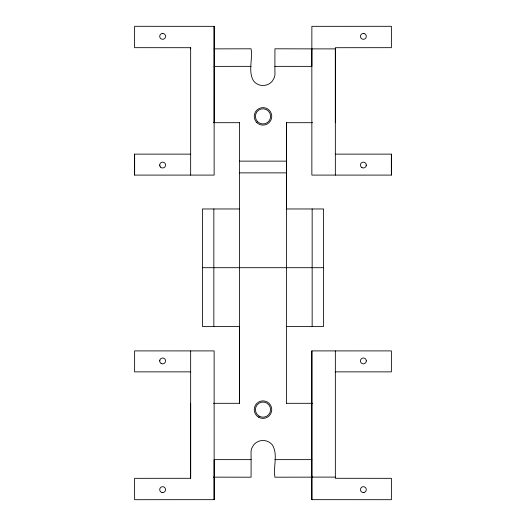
<?xml version="1.0" encoding="UTF-8"?>
<svg xmlns="http://www.w3.org/2000/svg" width="526" height="526" viewBox="0 0 526 526"><rect width="100%" height="100%" fill="white"/><g stroke="black" fill="none" stroke-linecap="round" stroke-linejoin="round"><path stroke-width="0.79" d="M190.655 48.885L190.655 47.708L134.61 47.675L134.623 26.3L214.141 26.339L214.135 175.092L134.63 175.099L134.623 154.131L190.655 154.131L190.655 47.708M190.655 371.869L134.623 371.869L134.63 350.901L214.135 350.908L214.141 499.661L134.623 499.7L134.61 478.325L190.655 478.292L190.655 350.908M190.655 175.092L190.655 154.131M214.128 499.667L214.135 459.632L251.106 459.645L251.066 477.2L213.451 477.141M239.508 403.442L239.508 326.429L202.398 326.429L202.398 208.967L239.508 208.967L239.508 122.604M312.549 122.696L286.492 122.696L286.492 208.967L323.595 208.967L323.595 326.429L286.492 326.429M311.846 48.892L335.345 48.885L335.345 154.131L391.377 154.131L391.37 175.099L311.859 175.092L311.846 48.892L311.872 26.333L391.377 26.3L391.39 47.675L335.345 47.708L335.345 122.696M335.345 371.869L391.377 371.869L391.377 350.901L311.859 350.908L311.859 499.661L391.377 499.7L391.39 478.325L335.345 478.292L335.345 350.908M391.377 175.099L391.377 154.131M274.894 66.355L274.934 48.8L311.865 48.879L311.865 66.368L274.894 66.355L274.96 74.804L274.204 77.855L272.396 80.997A12.032 12.032 0 0 1 264.815 85.376L261.185 85.376A12.032 12.032 0 0 1 253.604 80.997C247.779 71.477 252.934 59.241 251.066 48.8L214.135 48.879L214.141 26.339M312.549 477.141L274.934 477.2C273.06 466.759 278.221 454.523 272.396 445.003A12.032 12.032 0 0 0 264.815 440.624L261.185 440.624A12.032 12.032 0 0 0 253.604 445.003L251.79 448.145L251.04 451.196L251.106 459.645M159.707 360.915L159.805 360.159M366.195 165.841L366.293 165.085M363.21 492.553L363.972 492.494A2.939 2.939 0 0 0 365.708 487.858A2.939 2.939 0 0 0 360.77 488.246A2.939 2.939 0 0 0 363.21 492.56L363.972 492.5M214.135 66.368L251.106 66.355M213.451 122.696L239.508 122.696M239.508 161.134L286.492 161.134M239.508 172.876L286.492 172.876M202.398 267.701L323.595 267.701M213.451 403.304L239.508 403.304L239.508 208.967M286.492 403.304L312.549 403.304M274.894 459.645L311.865 459.632M335.345 477.115L311.846 477.108L311.872 499.667M162.028 492.494L162.79 492.553A2.939 2.939 0 0 0 165.23 488.246A2.939 2.939 0 0 0 160.292 487.852A2.939 2.939 0 0 0 162.028 492.494L162.79 492.56M366.3 360.948L366.195 360.159A2.939 2.939 0 0 0 361.474 358.666A2.939 2.939 0 0 0 362.118 363.578A2.939 2.939 0 0 0 366.293 360.915M159.707 165.085L159.805 165.841M190.655 478.292L190.655 403.304M335.345 154.131L335.345 175.092M312.155 208.967L312.155 326.429M311.865 350.908L311.865 477.121M286.492 122.696L286.492 403.442M214.135 48.852L214.135 122.696M213.845 208.967L213.845 326.429M134.623 154.131L134.623 175.099M162.79 33.447L162.028 33.5A2.939 2.939 0 0 0 160.292 38.142A2.939 2.939 0 0 0 165.23 37.754A2.939 2.939 0 0 0 162.79 33.44M363.972 33.5L363.21 33.447A2.939 2.939 0 0 0 360.77 37.754A2.939 2.939 0 0 0 365.708 38.148A2.939 2.939 0 0 0 363.972 33.506M161.173 363.492A2.939 2.939 0 0 0 165.578 360.948A2.939 2.939 0 0 0 161.173 358.403A2.939 2.939 0 0 0 161.173 363.492M258.621 417.21A8.758 8.758 0 0 0 271.758 409.629A8.758 8.758 0 0 0 258.621 402.042A8.758 8.758 0 0 0 258.621 417.21M259.206 416.191A7.581 7.581 0 0 0 270.581 409.629A7.581 7.581 0 0 0 259.206 403.061A7.581 7.581 0 0 0 259.206 416.191M361.895 167.597A2.939 2.939 0 0 0 366.3 165.052A2.939 2.939 0 0 0 361.895 162.508A2.939 2.939 0 0 0 361.895 167.597M256.806 122.565A8.758 8.758 0 0 0 271.462 118.639A8.758 8.758 0 0 0 260.732 107.915A8.758 8.758 0 0 0 256.806 122.565M160.561 167.13A2.939 2.939 0 0 0 165.473 165.815A2.939 2.939 0 0 0 161.876 162.218A2.939 2.939 0 0 0 160.561 167.13M257.635 121.736A7.581 7.581 0 0 0 270.325 118.337A7.581 7.581 0 0 0 261.034 109.046A7.581 7.581 0 0 0 257.635 121.736"/></g></svg>
